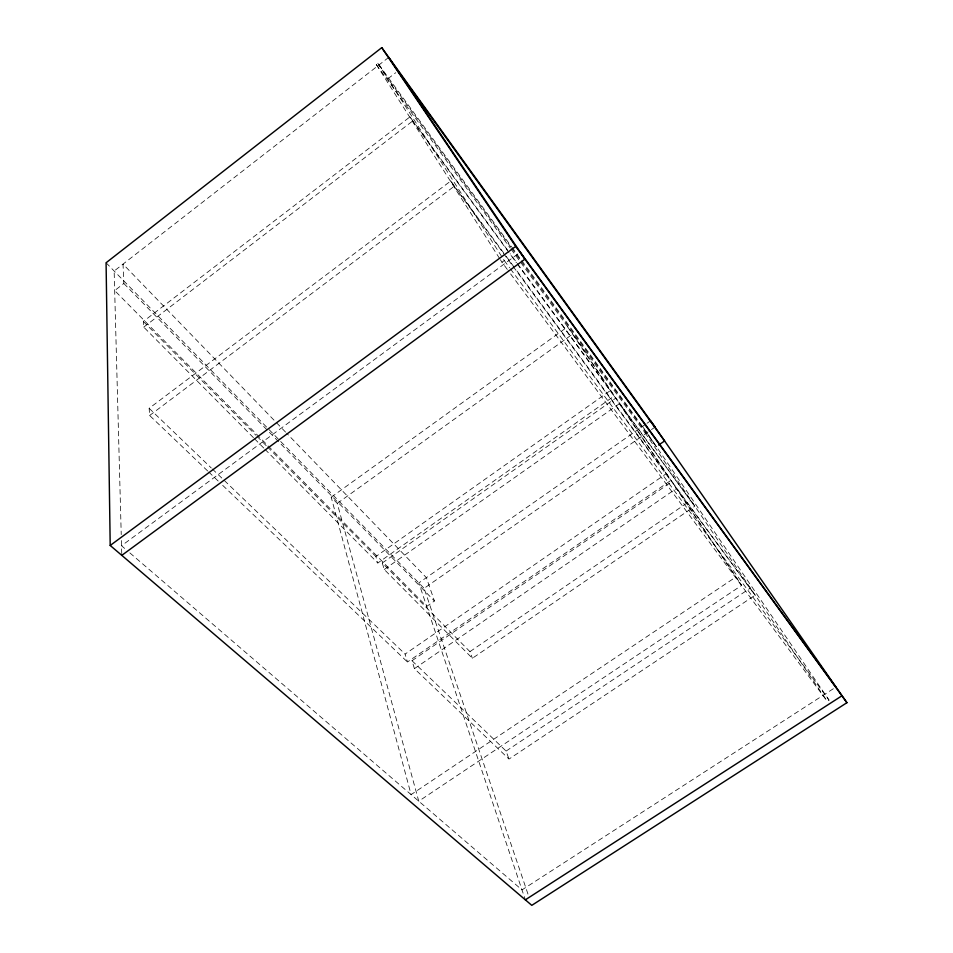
<?xml version="1.0" encoding="UTF-8"?>
<svg xmlns="http://www.w3.org/2000/svg" width="953" height="953" viewBox="0 0 953 953"><rect width="100%" height="100%" fill="white"/><g stroke="black" fill="none" stroke-linecap="round" stroke-linejoin="round"><path stroke-width="0.71" stroke-dasharray="4.76 3.57" d="M499.586 258.489L376.244 64.459L377.817 63.243L511.63 246.934M388.753 57.347L114.146 271.021L121.234 534.621M285.578 432.114L123.032 264.112L123.83 283.482L114.682 290.582L426.706 606.394L434.449 600.998L426.372 577.649L286.603 433.186M510.784 247.053L388.038 78.682L395.757 72.702M253.45 437.689L143.724 327.117L143.343 321.447L409.957 116.897L509.283 252.533M143.724 327.117L412.613 121.055L409.957 116.897M207.647 470.961L149.633 415.496L149.156 408.313L450.757 180.999L505.269 255.082M149.633 415.496L454.152 186.335L450.757 180.999M507.294 269.425L501.969 262.242L504.28 260.538L377.817 63.243M517.872 253.951L121.531 545.747L126.046 549.631M331.203 497.204L567.595 326.796L741.613 585.404L418.76 801.187L337.255 503.387L331.203 497.204L411.112 794.611L735.549 577.22M337.255 503.387L572.813 333.943L741.613 585.404M517.3 263.969L614.066 396.079L377.817 563.009L375.875 556.528L610.373 390.563L510.165 253.724M382.272 562.997L615.852 398.056L694.773 506.257L472.366 658.285L384.25 569.489L382.272 562.997L469.948 651.638L472.366 658.285M384.25 569.489L619.569 403.584L694.773 506.257M645.979 424.014L418.82 582.926L525.329 899.835M647.123 423.203L650.577 420.797M520.707 262.397L645.026 432.745L646.325 431.828L829.015 700.11L827.228 701.253L508.175 270.616M527.974 894.081L424.109 588.346L650.22 430.446M651.447 429.6L655.092 427.051M513.131 266.459L670.709 480.526L407.467 662.001L405.096 654.092L666.159 473.748L515.823 269.425M412.006 660.727L671.936 481.599L755.121 595.208L508.997 759.076L414.424 668.649L412.006 660.727L506.091 751.071L508.997 759.076M414.424 668.649L676.499 488.401L755.121 595.208M469.948 651.638L690.806 500.408M506.091 751.071L750.309 588.12M833.351 688.721L521.994 889.899L127.178 550.596M208.719 471.985L218.392 481.229M222.68 485.339L407.467 662.001M149.156 408.313L211.268 467.959M212.34 468.983L405.096 654.092M254.499 438.749L263.91 448.22M264.946 449.28L377.817 563.009M143.343 321.447L255.964 435.295M257 436.355L266.387 445.837M267.436 446.886L375.875 556.528M106.081 262.766L424.109 588.346M123.83 283.482L434.449 600.998M504.28 260.538L509.581 267.71M510.463 268.901L829.015 700.11M506.15 256.286L514.942 268.234M454.152 186.335L502.565 252.104M503.446 253.307L512.249 265.268M412.613 121.055L516.419 262.766M376.244 64.459L510.2 248.006M511.07 249.198L519.826 261.193M512.154 247.423L521.255 260.145M521.779 260.634L646.325 431.828M511.666 248.256L520.433 260.288M521.315 261.491L656.331 446.695L642.536 426.42M645.026 432.745L827.228 701.253M379.139 64.828L388.038 78.682M500.385 259.74L501.969 262.242M121.388 540.554L121.793 555.361"/><path stroke-width="1.43" d="M655.092 427.051L381.76 47.65L106.081 262.766L110.203 545.461L531.798 905.35L846.919 702.695L650.577 420.797M110.203 545.461L515.704 246.398L381.76 47.65M121.793 555.361L524.948 259.133L388.753 57.347M658.69 445.051L664.598 440.941L397.961 70.998M525.329 899.835L841.916 695.809M520.267 252.188L835.852 687.101M515.704 246.398L846.919 702.695"/></g></svg>
